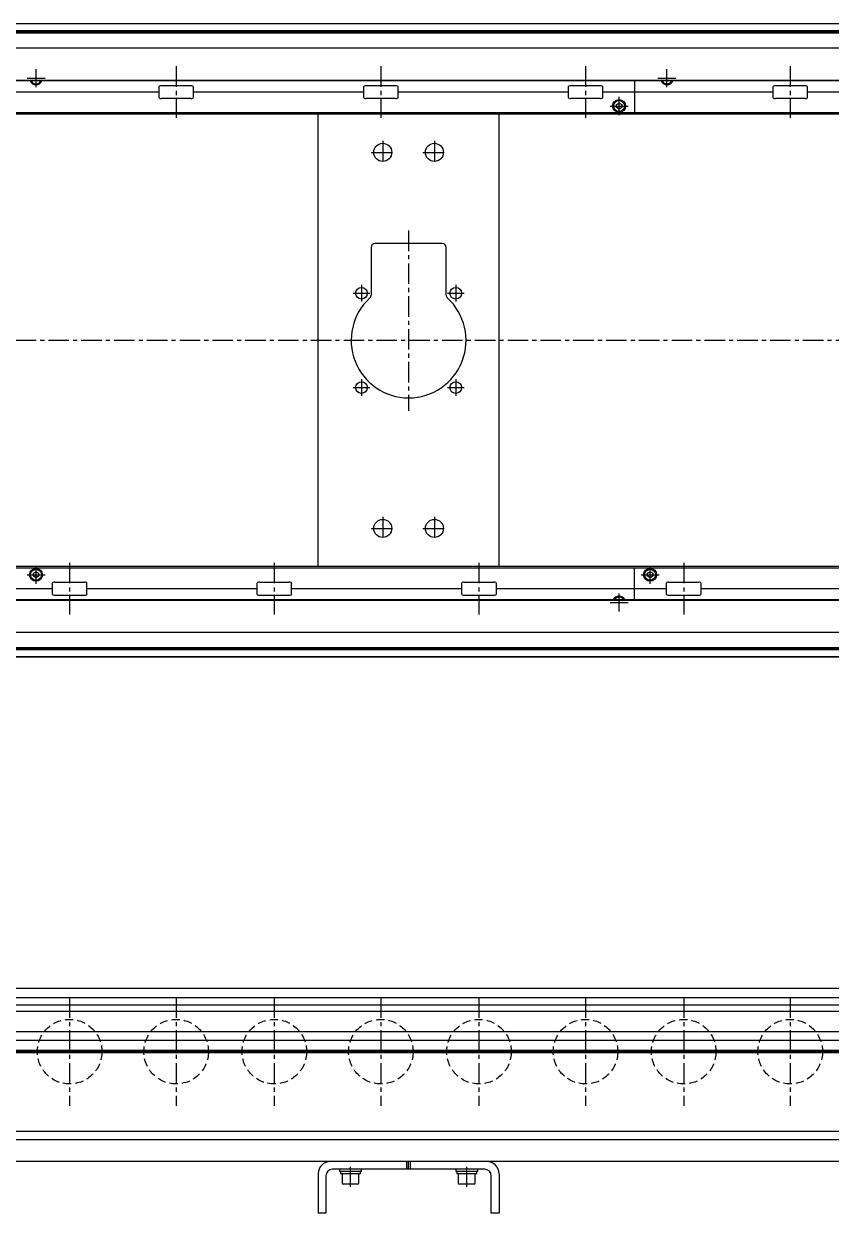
# Model space of a CAD drawing. Extents: x -10 to 3816, y -8 to 1001.
# Drawn here: x 1879 to 2504, y 28 to 948 of the extents above; entities that cross this region are included whole.
import ezdxf

# ---------------------------------------------------------------- set-up
doc = ezdxf.new("R2010")
doc.units = 0
doc.header["$LTSCALE"] = 0.5
doc.linetypes.add('CENTER', pattern=[50.8, 31.75, -6.35, 6.35, -6.35])
doc.linetypes.add('DASHED', pattern=[19.05, 12.7, -6.35])
for name, color, linetype in [('MSM_CENTER', 1, 'CENTER'), ('MSM_CONTINUOUS', 7, 'CONTINUOUS'), ('MSM_DASHED', 4, 'DASHED')]:
    doc.layers.add(name, color=color, linetype=linetype)

msp = doc.modelspace()

# ---------------------------------------------------------------- linework, layer by layer
at = {"layer": 'MSM_CENTER'}
for p, q in [((1888.65, 899.25), (1888.65, 913.25)), ((1997.15, 915.5), (1997.15, 875.5)), ((2155.65, 915.5), (2155.65, 875.5)), ((2314.15, 915.5), (2314.15, 875.5)), ((2377.15, 899.25), (2377.15, 913.25)), ((2472.65, 915.5), (2472.65, 875.5)), ((1881.65, 906.25), (1895.65, 906.25)), ((2370.15, 906.25), (2384.15, 906.25)), ((2333.15, 884.75), (2347.15, 884.75)), ((2340.15, 877.75), (2340.15, 891.75)), ((2157.15, 857.9), (2157.15, 839.9)), ((2197.15, 857.9), (2197.15, 839.9)), ((2148.15, 848.9), (2166.15, 848.9)), ((2188.15, 848.9), (2206.15, 848.9)), ((2177.15, 788.4), (2177.15, 648.9)), ((2140.65, 746.4), (2140.65, 733.4)), ((2213.65, 746.4), (2213.65, 733.4)), ((2134.15, 739.9), (2147.15, 739.9)), ((2207.15, 739.9), (2220.15, 739.9)), ((3158.75, 703.4), (359.65, 703.4)), ((2140.65, 673.4), (2140.65, 660.4)), ((2213.65, 673.4), (2213.65, 660.4)), ((2134.15, 666.9), (2147.15, 666.9)), ((2207.15, 666.9), (2220.15, 666.9)), ((2157.15, 566.9), (2157.15, 548.9)), ((2197.15, 566.9), (2197.15, 548.9)), ((2148.15, 557.9), (2166.15, 557.9)), ((2188.15, 557.9), (2206.15, 557.9)), ((1888.65, 515.05), (1888.65, 529.05)), ((1914.65, 531.3), (1914.65, 491.3)), ((2073.15, 531.3), (2073.15, 491.3)), ((2231.65, 531.3), (2231.65, 491.3)), ((2364.15, 515.05), (2364.15, 529.05)), ((2390.15, 531.3), (2390.15, 491.3)), ((1881.65, 522.05), (1895.65, 522.05)), ((2357.15, 522.05), (2371.15, 522.05)), ((2340.15, 493.55), (2340.15, 507.55)), ((2333.15, 500.55), (2347.15, 500.55)), ((1914.65, 195), (1914.65, 111)), ((1997.15, 195), (1997.15, 111)), ((2073.15, 195), (2073.15, 111)), ((2155.65, 195), (2155.65, 111)), ((2231.65, 195), (2231.65, 111)), ((2314.15, 195), (2314.15, 111)), ((2390.15, 195), (2390.15, 111)), ((2472.65, 195), (2472.65, 111)), ((367.15, 153), (3149.15, 153)), ((2132.15, 48.4), (2132.15, 64)), ((2222.15, 48.4), (2222.15, 64))]:
    msp.add_line(p, q, dxfattribs=at)
at = {"layer": 'MSM_CONTINUOUS'}
for p, q in [((3148.75, 948.4), (370.55, 948.4)), ((3147.15, 948.35), (372.15, 948.35)), ((3122.48, 942.92), (396.82, 942.92)), ((3122.48, 941.18), (396.82, 941.18)), ((3122.4, 942.05), (396.9, 942.05)), ((3147.15, 929.55), (372.15, 929.55)), ((3147.15, 904.15), (372.15, 904.15)), ((3147.15, 904.55), (422.15, 904.55)), ((1888.65, 903.94), (1888.29, 904.15)), ((1889.01, 904.15), (1888.65, 903.94)), ((2352.15, 904.15), (2352.15, 879.4)), ((2377.15, 903.94), (2376.79, 904.15)), ((2377.51, 904.15), (2377.15, 903.94)), ((1983.71, 895.5), (1852.09, 895.5)), ((1983.71, 899.5), (1983.71, 891.5)), ((2008.62, 900.5), (1985.68, 900.5)), ((2010.59, 891.5), (2010.59, 899.5)), ((2142.21, 895.5), (2010.59, 895.5)), ((2142.21, 899.5), (2142.21, 891.5)), ((2167.12, 900.5), (2144.18, 900.5)), ((2169.09, 891.5), (2169.09, 899.5)), ((2300.71, 895.5), (2169.09, 895.5)), ((2300.71, 899.5), (2300.71, 891.5)), ((2325.62, 900.5), (2302.68, 900.5)), ((2327.59, 891.5), (2327.59, 899.5)), ((2459.21, 895.5), (2327.59, 895.5)), ((2459.21, 899.5), (2459.21, 891.5)), ((2484.12, 900.5), (2461.18, 900.5)), ((2486.09, 891.5), (2486.09, 899.5)), ((2617.71, 895.5), (2486.09, 895.5)), ((2008.62, 890.5), (1985.68, 890.5)), ((2167.12, 890.5), (2144.18, 890.5)), ((2325.62, 890.5), (2302.68, 890.5)), ((2338.15, 885.9), (2340.15, 887.06)), ((2338.15, 883.6), (2338.15, 885.9)), ((2340.15, 882.44), (2338.15, 883.6)), ((2340.15, 887.06), (2342.15, 885.9)), ((2342.15, 883.6), (2340.15, 882.44)), ((2342.15, 885.9), (2342.15, 883.6)), ((2484.12, 890.5), (2461.18, 890.5)), ((3144.65, 879.4), (450.15, 879.4)), ((3148.75, 878.4), (450.15, 878.4)), ((2107.15, 528.4), (2107.15, 878.4)), ((2247.15, 528.4), (2247.15, 878.4)), ((2148.15, 775.4), (2148.15, 738.5)), ((2203.15, 778.4), (2151.15, 778.4)), ((2206.15, 738.5), (2206.15, 775.4)), ((3148.75, 528.4), (450.15, 528.4)), ((450.15, 527.4), (3144.65, 527.4)), ((2352.15, 502.65), (2352.15, 527.4)), ((1886.65, 523.2), (1888.65, 524.36)), ((1886.65, 520.9), (1886.65, 523.2)), ((1888.65, 519.74), (1886.65, 520.9)), ((1888.65, 524.36), (1890.65, 523.2)), ((1890.65, 520.9), (1888.65, 519.74)), ((1890.65, 523.2), (1890.65, 520.9)), ((1903.18, 516.3), (1926.12, 516.3)), ((2061.68, 516.3), (2084.62, 516.3)), ((2220.18, 516.3), (2243.12, 516.3)), ((2362.15, 523.2), (2364.15, 524.36)), ((2362.15, 520.9), (2362.15, 523.2)), ((2364.15, 519.74), (2362.15, 520.9)), ((2364.15, 524.36), (2366.15, 523.2)), ((2366.15, 520.9), (2364.15, 519.74)), ((2366.15, 523.2), (2366.15, 520.9)), ((2378.68, 516.3), (2401.62, 516.3)), ((1769.59, 511.3), (1901.21, 511.3)), ((1901.21, 515.3), (1901.21, 507.3)), ((1903.18, 506.3), (1926.12, 506.3)), ((1928.09, 507.3), (1928.09, 515.3)), ((1928.09, 511.3), (2059.71, 511.3)), ((2059.71, 515.3), (2059.71, 507.3)), ((2061.68, 506.3), (2084.62, 506.3)), ((2086.59, 507.3), (2086.59, 515.3)), ((2086.59, 511.3), (2218.21, 511.3)), ((2218.21, 515.3), (2218.21, 507.3)), ((2220.18, 506.3), (2243.12, 506.3)), ((2245.09, 507.3), (2245.09, 515.3)), ((2245.09, 511.3), (2376.71, 511.3)), ((2376.71, 515.3), (2376.71, 507.3)), ((2378.68, 506.3), (2401.62, 506.3)), ((2403.59, 507.3), (2403.59, 515.3)), ((2403.59, 511.3), (2535.21, 511.3)), ((3147.15, 502.65), (372.15, 502.65)), ((3147.15, 502.25), (422.15, 502.25)), ((2339.79, 502.65), (2340.15, 502.86)), ((2340.15, 502.86), (2340.51, 502.65)), ((3147.15, 477.25), (372.15, 477.25)), ((3122.48, 465.62), (396.82, 465.62)), ((3122.48, 463.88), (396.82, 463.88)), ((3122.4, 464.75), (396.9, 464.75)), ((3148.75, 458.4), (370.55, 458.4)), ((3147.15, 458.45), (372.15, 458.45)), ((3147.15, 202), (372.15, 202)), ((3147.15, 194.6), (674.31, 194.6)), ((3031.15, 189), (676.55, 189)), ((3031.15, 184), (678.55, 184)), ((2931.15, 168.25), (667.15, 168.25)), ((2931.15, 161.75), (682.15, 161.75)), ((2931.15, 153.87), (682.15, 153.87)), ((2931.15, 153), (682.15, 153)), ((2931.15, 152.13), (682.15, 152.13)), ((2931.15, 84.75), (679.65, 84.75)), ((2931.15, 91.25), (682.15, 91.25)), ((3148.75, 68), (472.15, 68)), ((2175.65, 62), (2175.65, 68)), ((2177.15, 62), (2177.15, 68)), ((2178.65, 62), (2178.65, 68)), ((2107.15, 58.5), (2107.15, 28)), ((2113.15, 57), (2113.15, 28)), ((2236.15, 62), (2118.15, 62)), ((2123.65, 62), (2123.65, 60.4)), ((2140.65, 60.4), (2123.65, 60.4)), ((2124.45, 60.4), (2124.45, 58.4)), ((2139.85, 58.4), (2124.45, 58.4)), ((2125.65, 58.4), (2125.65, 51.2)), ((2138.65, 51.2), (2138.65, 58.4)), ((2139.85, 58.4), (2139.85, 60.4)), ((2140.65, 60.4), (2140.65, 62)), ((2213.65, 62), (2213.65, 60.4)), ((2230.65, 60.4), (2213.65, 60.4)), ((2214.45, 60.4), (2214.45, 58.4)), ((2229.85, 58.4), (2214.45, 58.4)), ((2215.65, 58.4), (2215.65, 51.2)), ((2228.65, 51.2), (2228.65, 58.4)), ((2229.85, 58.4), (2229.85, 60.4)), ((2230.65, 60.4), (2230.65, 62)), ((2241.15, 28), (2241.15, 57)), ((2247.15, 58.5), (2247.15, 28)), ((2137.85, 50.4), (2126.45, 50.4)), ((2227.85, 50.4), (2216.45, 50.4)), ((2113.15, 28), (2107.15, 28)), ((2247.15, 28), (2241.15, 28))]:
    msp.add_line(p, q, dxfattribs=at)
for centre, radius in [((2340.15, 884.75), 5), ((2340.15, 884.75), 4.25), ((2157.15, 848.9), 7), ((2197.15, 848.9), 7), ((2140.65, 739.9), 4.5), ((2213.65, 739.9), 4.5), ((2140.65, 666.9), 4.5), ((2213.65, 666.9), 4.5), ((2157.15, 557.9), 7), ((2197.15, 557.9), 7), ((1888.65, 522.05), 5), ((1888.65, 522.05), 4.25), ((2364.15, 522.05), 5), ((2364.15, 522.05), 4.25)]:
    msp.add_circle(centre, radius, dxfattribs=at)
for centre, radius, start, end in [((1888.65, 906.25), 5, 204.83459, 335.16541), ((1888.65, 906.25), 4.25, 209.61158, 330.38842), ((2377.15, 906.25), 5, 204.83459, 335.16541), ((2377.15, 906.25), 4.25, 209.61158, 330.38842), ((1984.58, 899.38), 0.882, 115.53281, 172.10275), ((1985.66, 897.09), 3.41, 89.66873, 115.24537), ((2008.64, 897.09), 3.41, 64.75463, 90.33127), ((2009.72, 899.38), 0.882, 7.89725, 64.46719), ((2143.08, 899.38), 0.882, 115.53281, 172.10275), ((2144.16, 897.09), 3.41, 89.66873, 115.24537), ((2167.14, 897.09), 3.41, 64.75463, 90.33127), ((2168.22, 899.38), 0.882, 7.89725, 64.46719), ((2301.58, 899.38), 0.882, 115.53281, 172.10275), ((2302.66, 897.09), 3.41, 89.66873, 115.24537), ((2325.64, 897.09), 3.41, 64.75463, 90.33127), ((2326.72, 899.38), 0.882, 7.89725, 64.46719), ((2460.08, 899.38), 0.882, 115.53281, 172.10275), ((2461.16, 897.09), 3.41, 89.66873, 115.24537), ((2484.14, 897.09), 3.41, 64.75463, 90.33127), ((2485.22, 899.38), 0.882, 7.89725, 64.46719), ((1984.58, 891.62), 0.882, 187.89725, 244.46719), ((1985.66, 893.91), 3.41, 244.75463, 270.33127), ((2008.64, 893.91), 3.41, 269.66873, 295.24537), ((2009.72, 891.62), 0.882, 295.53281, 352.10275), ((2143.08, 891.62), 0.882, 187.89725, 244.46719), ((2144.16, 893.91), 3.41, 244.75463, 270.33127), ((2167.14, 893.91), 3.41, 269.66873, 295.24537), ((2168.22, 891.62), 0.882, 295.53281, 352.10275), ((2301.58, 891.62), 0.882, 187.89725, 244.46719), ((2302.66, 893.91), 3.41, 244.75463, 270.33127), ((2325.64, 893.91), 3.41, 269.66873, 295.24537), ((2326.72, 891.62), 0.882, 295.53281, 352.10275), ((2460.08, 891.62), 0.882, 187.89725, 244.46719), ((2461.16, 893.91), 3.41, 244.75463, 270.33127), ((2484.14, 893.91), 3.41, 269.66873, 295.24537), ((2485.22, 891.62), 0.882, 295.53281, 352.10275), ((2151.15, 775.4), 3, 90, 180), ((2203.15, 775.4), 3, 0, 90), ((2145.15, 738.5), 3, 312.35205, 360), ((2209.15, 738.5), 3, 180, 227.64795), ((2177.15, 703.4), 44.5, 132.35205, 47.64795), ((1902.08, 515.18), 0.882, 115.53281, 172.10275), ((1903.16, 512.89), 3.41, 89.66873, 115.24537), ((1926.14, 512.89), 3.41, 64.75463, 90.33127), ((1927.22, 515.18), 0.882, 7.89725, 64.46719), ((2060.58, 515.18), 0.882, 115.53281, 172.10275), ((2061.66, 512.89), 3.41, 89.66873, 115.24537), ((2084.64, 512.89), 3.41, 64.75463, 90.33127), ((2085.72, 515.18), 0.882, 7.89725, 64.46719), ((2219.08, 515.18), 0.882, 115.53281, 172.10275), ((2220.16, 512.89), 3.41, 89.66873, 115.24537), ((2243.14, 512.89), 3.41, 64.75463, 90.33127), ((2244.22, 515.18), 0.882, 7.89725, 64.46719), ((2377.58, 515.18), 0.882, 115.53281, 172.10275), ((2378.66, 512.89), 3.41, 89.66873, 115.24537), ((2401.64, 512.89), 3.41, 64.75463, 90.33127), ((2402.72, 515.18), 0.882, 7.89725, 64.46719), ((1902.08, 507.42), 0.882, 187.89725, 244.46719), ((1903.16, 509.71), 3.41, 244.75463, 270.33127), ((1926.14, 509.71), 3.41, 269.66873, 295.24537), ((1927.22, 507.42), 0.882, 295.53281, 352.10275), ((2060.58, 507.42), 0.882, 187.89725, 244.46719), ((2061.66, 509.71), 3.41, 244.75463, 270.33127), ((2084.64, 509.71), 3.41, 269.66873, 295.24537), ((2085.72, 507.42), 0.882, 295.53281, 352.10275), ((2219.08, 507.42), 0.882, 187.89725, 244.46719), ((2220.16, 509.71), 3.41, 244.75463, 270.33127), ((2243.14, 509.71), 3.41, 269.66873, 295.24537), ((2244.22, 507.42), 0.882, 295.53281, 352.10275), ((2377.58, 507.42), 0.882, 187.89725, 244.46719), ((2378.66, 509.71), 3.41, 244.75463, 270.33127), ((2401.64, 509.71), 3.41, 269.66873, 295.24537), ((2402.72, 507.42), 0.882, 295.53281, 352.10275), ((2340.15, 500.55), 5, 24.83459, 155.16541), ((2340.15, 500.55), 4.25, 29.61158, 150.38842), ((2116.65, 58.5), 9.5, 90, 180), ((2237.65, 58.5), 9.5, 0, 90), ((2118.15, 57), 5, 90, 180), ((2236.15, 57), 5, 0, 90), ((2126.45, 51.2), 0.8, 180, 270), ((2137.85, 51.2), 0.8, 270, 0), ((2216.45, 51.2), 0.8, 180, 270), ((2227.85, 51.2), 0.8, 270, 0)]:
    msp.add_arc(centre, radius, start, end, dxfattribs=at)
at = {"layer": 'MSM_DASHED'}
for centre in [(1914.65, 153), (1997.15, 153), (2073.15, 153), (2155.65, 153), (2231.65, 153), (2314.15, 153), (2390.15, 153), (2472.65, 153)]:
    msp.add_circle(centre, 25, dxfattribs=at)

doc.saveas('drawing.dxf')
